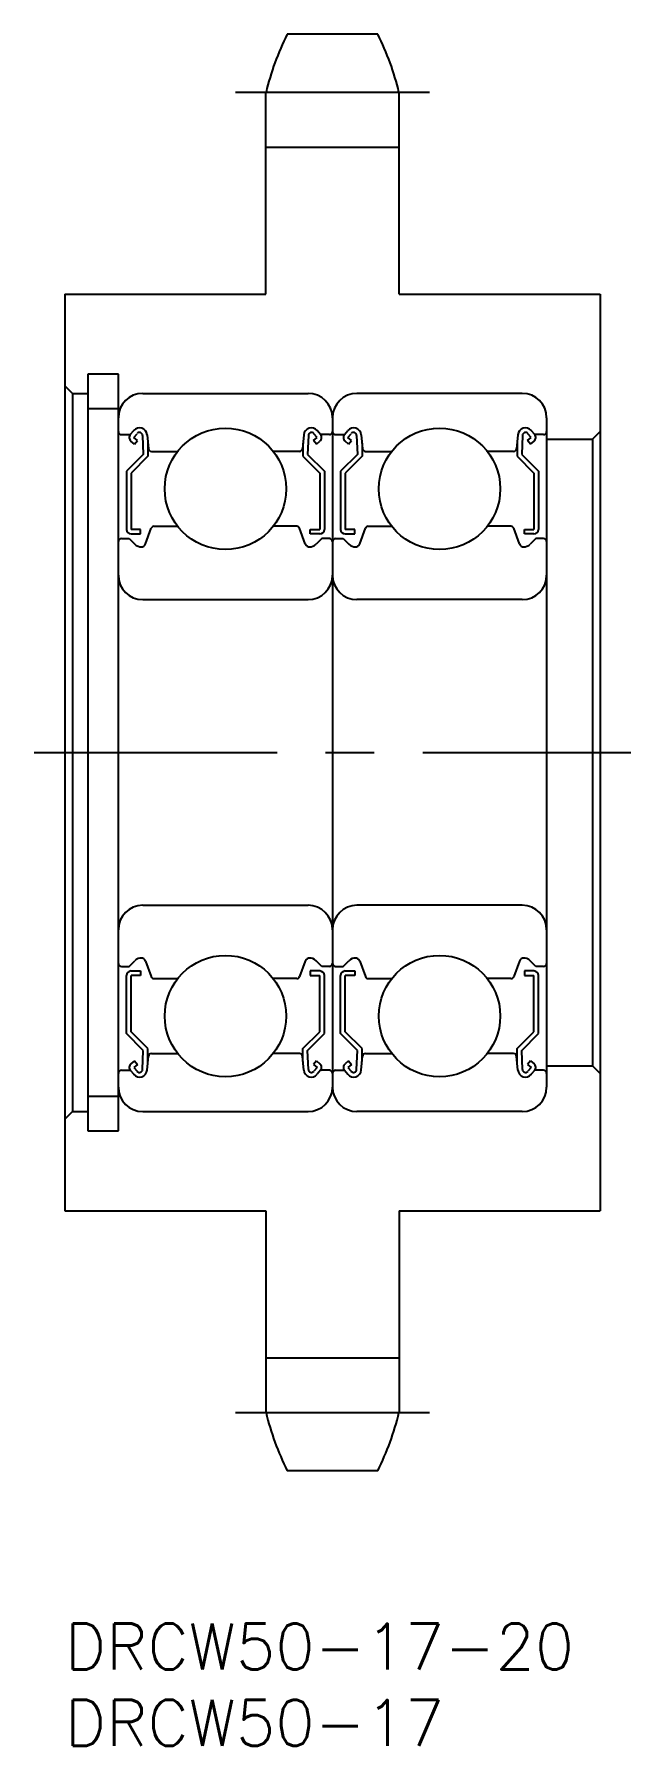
# Model space of a CAD drawing. Extents: x -2 to 37, y -8 to 104.
import ezdxf

# ---------------------------------------------------------------- set-up
doc = ezdxf.new("R2010")
doc.units = 0
doc.header["$LTSCALE"] = 0.5
doc.linetypes.add('CENTER', pattern=[50.8, 31.75, -6.35, 6.35, -6.35])
doc.layers.get('0').update_dxf_attribs({"linetype": 'CONTINUOUS'})
for name, color, linetype in [('MSM_CENTER', 1, 'CENTER'), ('MSM_CONTINUOUS', 7, 'CONTINUOUS'), ('MSM_PART_NUMBER', 7, 'CONTINUOUS')]:
    doc.layers.add(name, color=color, linetype=linetype)
doc.styles.get("Standard").update_dxf_attribs({"font": 'txt.shx', "height": 3, "bigfont": 'bigfont.shx'})

# ---------------------------------------------------------------- blocks, each defined once
blk = doc.blocks.new('*U2')
at = {"layer": 'MSM_PART_NUMBER'}
blk.add_text('DRCW50-17-20', height=3, dxfattribs=at).set_placement((0, -3))
blk = doc.blocks.new('*U3')
at = {"layer": 'MSM_PART_NUMBER'}
blk.add_text('DRCW50-17', height=3, dxfattribs=at).set_placement((0, -8))

msp = doc.modelspace()

# ---------------------------------------------------------------- linework, layer by layer
msp.add_line((20.46, 10), (14.54, 10))
at = {"layer": 'MSM_CENTER'}
for p, q in [((11.15, 100.2), (23.85, 100.2)), ((-2, 57), (37, 57)), ((11.15, 13.81), (23.85, 13.81))]:
    msp.add_line(p, q, dxfattribs=at)
at = {"layer": 'MSM_CONTINUOUS'}
for p, q in [((20.46, 104), (14.54, 104)), ((13.15, 87), (13.15, 100.2)), ((21.85, 87), (21.85, 100.2)), ((13.15, 96.61), (21.85, 96.61)), ((0, 87), (0, 27)), ((0, 87), (13.15, 87)), ((21.85, 87), (35, 87)), ((35, 87), (35, 27)), ((0, 81), (0.5, 80.5)), ((1.5, 81.75), (1.5, 32.25)), ((3.5, 81.75), (1.5, 81.75)), ((3.5, 32.25), (3.5, 81.75)), ((0.5, 80.5), (0.5, 33.5)), ((0.5, 80.5), (1.5, 80.5)), ((5.1, 80.5), (15.9, 80.5)), ((29.9, 80.5), (19.1, 80.5)), ((1.5, 79.5), (3.5, 79.5)), ((17.5, 78.9), (17.5, 35.1)), ((31.5, 78.9), (31.5, 35.1)), ((3.7, 77.8), (4.28, 77.8)), ((4.28, 77.8), (4.5, 78.06)), ((4.55, 77.18), (4.32, 77.38)), ((4.51, 77.61), (4.73, 77.86)), ((4.74, 77.41), (4.51, 77.61)), ((4.55, 77.18), (4.74, 77.41)), ((5.08, 77.74), (5.13, 76.5)), ((5.38, 77.78), (5.46, 76.88)), ((15.62, 77.78), (15.54, 76.88)), ((15.92, 77.74), (15.87, 76.5)), ((16.26, 77.41), (16.49, 77.61)), ((16.45, 77.18), (16.26, 77.41)), ((16.49, 77.61), (16.27, 77.86)), ((16.45, 77.18), (16.68, 77.38)), ((16.72, 77.8), (16.5, 78.06)), ((17.3, 77.8), (16.72, 77.8)), ((17.7, 77.8), (18.28, 77.8)), ((18.28, 77.8), (18.5, 78.06)), ((18.55, 77.18), (18.32, 77.38)), ((18.51, 77.61), (18.73, 77.86)), ((18.74, 77.41), (18.51, 77.61)), ((18.55, 77.18), (18.74, 77.41)), ((19.08, 77.74), (19.13, 76.5)), ((19.38, 77.78), (19.46, 76.88)), ((29.62, 77.78), (29.54, 76.88)), ((29.92, 77.74), (29.87, 76.5)), ((30.26, 77.41), (30.49, 77.61)), ((30.45, 77.18), (30.26, 77.41)), ((30.49, 77.61), (30.27, 77.86)), ((30.45, 77.18), (30.68, 77.38)), ((30.72, 77.8), (30.5, 78.06)), ((31.3, 77.8), (30.72, 77.8)), ((31.5, 77.5), (34.5, 77.5)), ((34.5, 77.5), (35, 78)), ((34.5, 77.5), (34.5, 36.5)), ((5.13, 76.5), (4.03, 75.4)), ((5.43, 76.38), (4.33, 75.28)), ((5.43, 77.23), (5.43, 76.38)), ((5.66, 76.7), (7.38, 76.7)), ((15.34, 76.7), (13.62, 76.7)), ((15.57, 77.23), (15.57, 76.38)), ((15.57, 76.38), (16.67, 75.28)), ((15.87, 76.5), (16.97, 75.4)), ((19.13, 76.5), (18.03, 75.4)), ((19.43, 76.38), (18.33, 75.28)), ((19.43, 77.23), (19.43, 76.38)), ((19.66, 76.7), (21.38, 76.7)), ((29.34, 76.7), (27.62, 76.7)), ((29.57, 77.23), (29.57, 76.38)), ((29.57, 76.38), (30.67, 75.28)), ((29.87, 76.5), (30.97, 75.4)), ((4.03, 75.4), (4.03, 71.6)), ((4.33, 75.28), (4.33, 71.6)), ((16.67, 75.28), (16.67, 71.6)), ((16.97, 75.4), (16.97, 71.6)), ((18.03, 75.4), (18.03, 71.6)), ((18.33, 75.28), (18.33, 71.6)), ((30.67, 75.28), (30.67, 71.6)), ((30.97, 75.4), (30.97, 71.6)), ((5.84, 71.8), (7.38, 71.8)), ((15.16, 71.8), (13.62, 71.8)), ((19.84, 71.8), (21.38, 71.8)), ((29.16, 71.8), (27.62, 71.8)), ((3.7, 71), (4.2, 71)), ((4.2, 71), (4.57, 70.63)), ((4.95, 71.6), (4.33, 71.6)), ((4.33, 71.3), (4.95, 71.3)), ((4.95, 71.3), (4.95, 71.6)), ((5.28, 70.65), (5.65, 71.67)), ((15.72, 70.65), (15.35, 71.67)), ((16.05, 71.3), (16.05, 71.6)), ((16.05, 71.6), (16.67, 71.6)), ((16.67, 71.3), (16.05, 71.3)), ((16.8, 71), (16.43, 70.63)), ((17.3, 71), (16.8, 71)), ((17.7, 71), (18.2, 71)), ((18.2, 71), (18.57, 70.63)), ((18.95, 71.6), (18.33, 71.6)), ((18.33, 71.3), (18.95, 71.3)), ((18.95, 71.3), (18.95, 71.6)), ((19.28, 70.65), (19.65, 71.67)), ((29.72, 70.65), (29.35, 71.67)), ((30.05, 71.6), (30.67, 71.6)), ((30.05, 71.3), (30.05, 71.6)), ((30.67, 71.3), (30.05, 71.3)), ((30.8, 71), (30.43, 70.63)), ((31.3, 71), (30.8, 71)), ((5.1, 67), (15.9, 67)), ((29.9, 67), (19.1, 67)), ((5.1, 47), (15.9, 47)), ((29.9, 47), (19.1, 47)), ((3.7, 43), (4.2, 43)), ((4.2, 43), (4.57, 43.37)), ((4.33, 42.7), (4.95, 42.7)), ((4.95, 42.7), (4.95, 42.4)), ((5.28, 43.35), (5.65, 42.33)), ((15.72, 43.35), (15.35, 42.33)), ((16.67, 42.7), (16.05, 42.7)), ((16.05, 42.7), (16.05, 42.4)), ((16.8, 43), (16.43, 43.37)), ((17.3, 43), (16.8, 43)), ((17.7, 43), (18.2, 43)), ((18.2, 43), (18.57, 43.37)), ((18.33, 42.7), (18.95, 42.7)), ((18.95, 42.7), (18.95, 42.4)), ((19.28, 43.35), (19.65, 42.33)), ((29.72, 43.35), (29.35, 42.33)), ((30.67, 42.7), (30.05, 42.7)), ((30.05, 42.7), (30.05, 42.4)), ((30.8, 43), (30.43, 43.37)), ((31.3, 43), (30.8, 43)), ((4.03, 38.6), (4.03, 42.4)), ((4.33, 38.72), (4.33, 42.4)), ((4.95, 42.4), (4.33, 42.4)), ((5.84, 42.2), (7.38, 42.2)), ((15.16, 42.2), (13.62, 42.2)), ((16.05, 42.4), (16.67, 42.4)), ((16.67, 38.72), (16.67, 42.4)), ((16.97, 38.6), (16.97, 42.4)), ((18.03, 38.6), (18.03, 42.4)), ((18.33, 38.72), (18.33, 42.4)), ((18.95, 42.4), (18.33, 42.4)), ((19.84, 42.2), (21.38, 42.2)), ((29.16, 42.2), (27.62, 42.2)), ((30.05, 42.4), (30.67, 42.4)), ((30.67, 38.72), (30.67, 42.4)), ((30.97, 38.6), (30.97, 42.4)), ((5.13, 37.5), (4.03, 38.6)), ((5.43, 37.62), (4.33, 38.72)), ((15.57, 37.62), (16.67, 38.72)), ((15.87, 37.5), (16.97, 38.6)), ((19.13, 37.5), (18.03, 38.6)), ((19.43, 37.62), (18.33, 38.72)), ((29.57, 37.62), (30.67, 38.72)), ((29.87, 37.5), (30.97, 38.6)), ((5.08, 36.26), (5.13, 37.5)), ((5.38, 36.22), (5.46, 37.12)), ((5.43, 36.77), (5.43, 37.62)), ((5.66, 37.3), (7.38, 37.3)), ((15.34, 37.3), (13.62, 37.3)), ((15.62, 36.22), (15.54, 37.12)), ((15.57, 36.77), (15.57, 37.62)), ((15.92, 36.26), (15.87, 37.5)), ((19.08, 36.26), (19.13, 37.5)), ((19.38, 36.22), (19.46, 37.12)), ((19.43, 36.77), (19.43, 37.62)), ((19.66, 37.3), (21.38, 37.3)), ((29.34, 37.3), (27.62, 37.3)), ((29.62, 36.22), (29.54, 37.12)), ((29.57, 36.77), (29.57, 37.62)), ((29.92, 36.26), (29.87, 37.5)), ((3.7, 36.2), (4.28, 36.2)), ((4.28, 36.2), (4.5, 35.94)), ((4.55, 36.82), (4.32, 36.62)), ((4.74, 36.59), (4.51, 36.39)), ((4.51, 36.39), (4.73, 36.14)), ((4.55, 36.82), (4.74, 36.59)), ((16.45, 36.82), (16.26, 36.59)), ((16.26, 36.59), (16.49, 36.39)), ((16.49, 36.39), (16.27, 36.14)), ((16.45, 36.82), (16.68, 36.62)), ((16.72, 36.2), (16.5, 35.94)), ((17.3, 36.2), (16.72, 36.2)), ((17.7, 36.2), (18.28, 36.2)), ((18.28, 36.2), (18.5, 35.94)), ((18.55, 36.82), (18.32, 36.62)), ((18.74, 36.59), (18.51, 36.39)), ((18.51, 36.39), (18.73, 36.14)), ((18.55, 36.82), (18.74, 36.59)), ((30.45, 36.82), (30.26, 36.59)), ((30.26, 36.59), (30.49, 36.39)), ((30.49, 36.39), (30.27, 36.14)), ((30.45, 36.82), (30.68, 36.62)), ((30.72, 36.2), (30.5, 35.94)), ((31.3, 36.2), (30.72, 36.2)), ((31.5, 36.5), (34.5, 36.5)), ((34.5, 36.5), (35, 36)), ((1.5, 34.5), (3.5, 34.5)), ((0, 33), (0.5, 33.5)), ((0.5, 33.5), (1.5, 33.5)), ((5.1, 33.5), (15.9, 33.5)), ((7.8, 33.5), (7.8, 33.5)), ((29.9, 33.5), (19.1, 33.5)), ((27.2, 33.5), (27.2, 33.5)), ((1.5, 32.25), (3.5, 32.25)), ((0, 27), (13.15, 27)), ((13.15, 27), (13.15, 13.81)), ((21.85, 27), (21.85, 13.81)), ((21.85, 27), (35, 27)), ((13.15, 17.39), (21.85, 17.39))]:
    msp.add_line(p, q, dxfattribs=at)
for centre in [(10.5, 74.25), (24.5, 74.25), (10.5, 39.75), (24.5, 39.75)]:
    msp.add_circle(centre, 3.97, dxfattribs=at)
for centre, radius, start, end in [((29.79, 96.28), 17.09, 153.1492, 166.7574), ((5.21, 96.28), 17.09, 13.2426, 26.8508), ((5.1, 78.9), 1.6, 90, 180), ((15.9, 78.9), 1.6, 0, 90), ((19.1, 78.9), 1.6, 90, 180), ((29.9, 78.9), 1.6, 0, 90), ((3.7, 78), 0.2, 180, 270), ((4.51, 77.61), 0.3, 139.9098, 229.9963), ((4.88, 77.74), 0.5, 4.987, 139.9098), ((4.88, 77.74), 0.2, 2.3754, 139.9922), ((16.12, 77.74), 0.5, 40.0902, 175.013), ((16.12, 77.74), 0.2, 40.0078, 177.6246), ((16.49, 77.61), 0.3, 310.0037, 40.0902), ((17.3, 78), 0.2, 270, 0), ((17.7, 78), 0.2, 180, 270), ((18.51, 77.61), 0.3, 139.9098, 229.9963), ((18.88, 77.74), 0.5, 4.987, 139.9098), ((18.88, 77.74), 0.2, 2.3754, 139.9922), ((30.12, 77.74), 0.5, 40.0902, 175.013), ((30.12, 77.74), 0.2, 40.0078, 177.6246), ((30.49, 77.61), 0.3, 310.0037, 40.0902), ((31.3, 78), 0.2, 270, 0), ((5.66, 76.9), 0.2, 184.987, 270), ((15.34, 76.9), 0.2, 270, 355.013), ((19.66, 76.9), 0.2, 184.987, 270), ((29.34, 76.9), 0.2, 270, 355.013), ((5.84, 71.6), 0.2, 90, 160.0299), ((15.16, 71.6), 0.2, 19.9701, 90), ((19.84, 71.6), 0.2, 90, 160.0299), ((29.16, 71.6), 0.2, 19.9701, 90), ((3.7, 70.8), 0.2, 90, 180), ((4.33, 71.6), 0.3, 180, 270), ((5, 71.05), 0.6, 225, 272.8048), ((5, 70.75), 0.3, 265.5374, 340.0299), ((16, 70.75), 0.3, 199.9701, 274.4626), ((16, 71.05), 0.6, 267.1952, 315), ((16.67, 71.6), 0.3, 270, 0), ((17.3, 70.8), 0.2, 0, 90), ((17.7, 70.8), 0.2, 90, 180), ((18.33, 71.6), 0.3, 180, 270), ((19, 71.05), 0.6, 225, 272.8048), ((19, 70.75), 0.3, 265.5374, 340.0299), ((30, 70.75), 0.3, 199.9701, 274.4626), ((30, 71.05), 0.6, 267.1952, 315), ((30.67, 71.6), 0.3, 270, 0), ((31.3, 70.8), 0.2, 0, 90), ((5.1, 68.6), 1.6, 180, 270), ((15.9, 68.6), 1.6, 270, 0), ((19.1, 68.6), 1.6, 180, 270), ((29.9, 68.6), 1.6, 270, 0), ((5.1, 45.4), 1.6, 90, 180), ((15.9, 45.4), 1.6, 0, 90), ((19.1, 45.4), 1.6, 90, 180), ((29.9, 45.4), 1.6, 0, 90), ((3.7, 43.2), 0.2, 180, 270), ((4.33, 42.4), 0.3, 90, 180), ((5, 42.95), 0.6, 87.1952, 135), ((5, 43.25), 0.3, 19.9701, 94.4626), ((16, 43.25), 0.3, 85.5374, 160.0299), ((16, 42.95), 0.6, 45, 92.8048), ((16.67, 42.4), 0.3, 0, 90), ((17.3, 43.2), 0.2, 270, 0), ((17.7, 43.2), 0.2, 180, 270), ((18.33, 42.4), 0.3, 90, 180), ((19, 42.95), 0.6, 87.1952, 135), ((19, 43.25), 0.3, 19.9701, 94.4626), ((30, 43.25), 0.3, 85.5374, 160.0299), ((30, 42.95), 0.6, 45, 92.8048), ((30.67, 42.4), 0.3, 0, 90), ((31.3, 43.2), 0.2, 270, 0), ((5.84, 42.4), 0.2, 199.9701, 270), ((15.16, 42.4), 0.2, 270, 340.0299), ((19.84, 42.4), 0.2, 199.9701, 270), ((29.16, 42.4), 0.2, 270, 340.0299), ((5.66, 37.1), 0.2, 90, 175.013), ((15.34, 37.1), 0.2, 4.987, 90), ((19.66, 37.1), 0.2, 90, 175.013), ((29.34, 37.1), 0.2, 4.987, 90), ((3.7, 36), 0.2, 90, 180), ((4.51, 36.39), 0.3, 130.0037, 220.0902), ((4.88, 36.26), 0.5, 220.0902, 355.013), ((4.88, 36.26), 0.2, 220.0078, 357.6246), ((16.12, 36.26), 0.5, 184.987, 319.9098), ((16.12, 36.26), 0.2, 182.3754, 319.9922), ((16.49, 36.39), 0.3, 319.9098, 49.9963), ((17.3, 36), 0.2, 0, 90), ((17.7, 36), 0.2, 90, 180), ((18.51, 36.39), 0.3, 130.0037, 220.0902), ((18.88, 36.26), 0.5, 220.0902, 355.013), ((18.88, 36.26), 0.2, 220.0078, 357.6246), ((30.12, 36.26), 0.5, 184.987, 319.9098), ((30.12, 36.26), 0.2, 182.3754, 319.9922), ((30.49, 36.39), 0.3, 319.9098, 49.9963), ((31.3, 36), 0.2, 0, 90), ((5.1, 35.1), 1.6, 180, 270), ((15.9, 35.1), 1.6, 270, 0), ((19.1, 35.1), 1.6, 180, 270), ((29.9, 35.1), 1.6, 270, 0), ((29.79, 17.72), 17.09, 193.2426, 206.8508), ((5.21, 17.72), 17.09, 333.1492, 346.7574)]:
    msp.add_arc(centre, radius, start, end, dxfattribs=at)

# ---------------------------------------------------------------- block references
for name in ['*U2', '*U3']:
    msp.add_blockref(name, (0, 0), dxfattribs=at)

doc.saveas('drawing.dxf')
